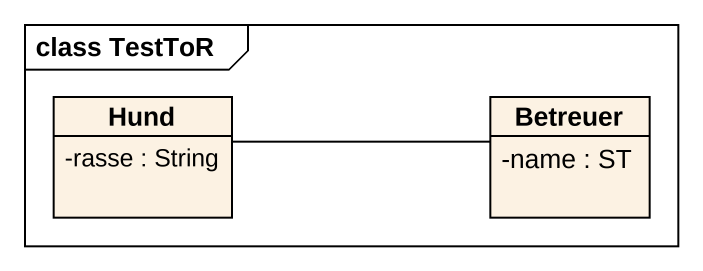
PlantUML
@startuml
mainframe class TestToR
hide circle
hide empty members
skinparam classAttributeIconSize 0
class Hund {
  -rasse : String
}
class Betreuer {
  -name : ST
}
Hund -right- Betreuer
@enduml
